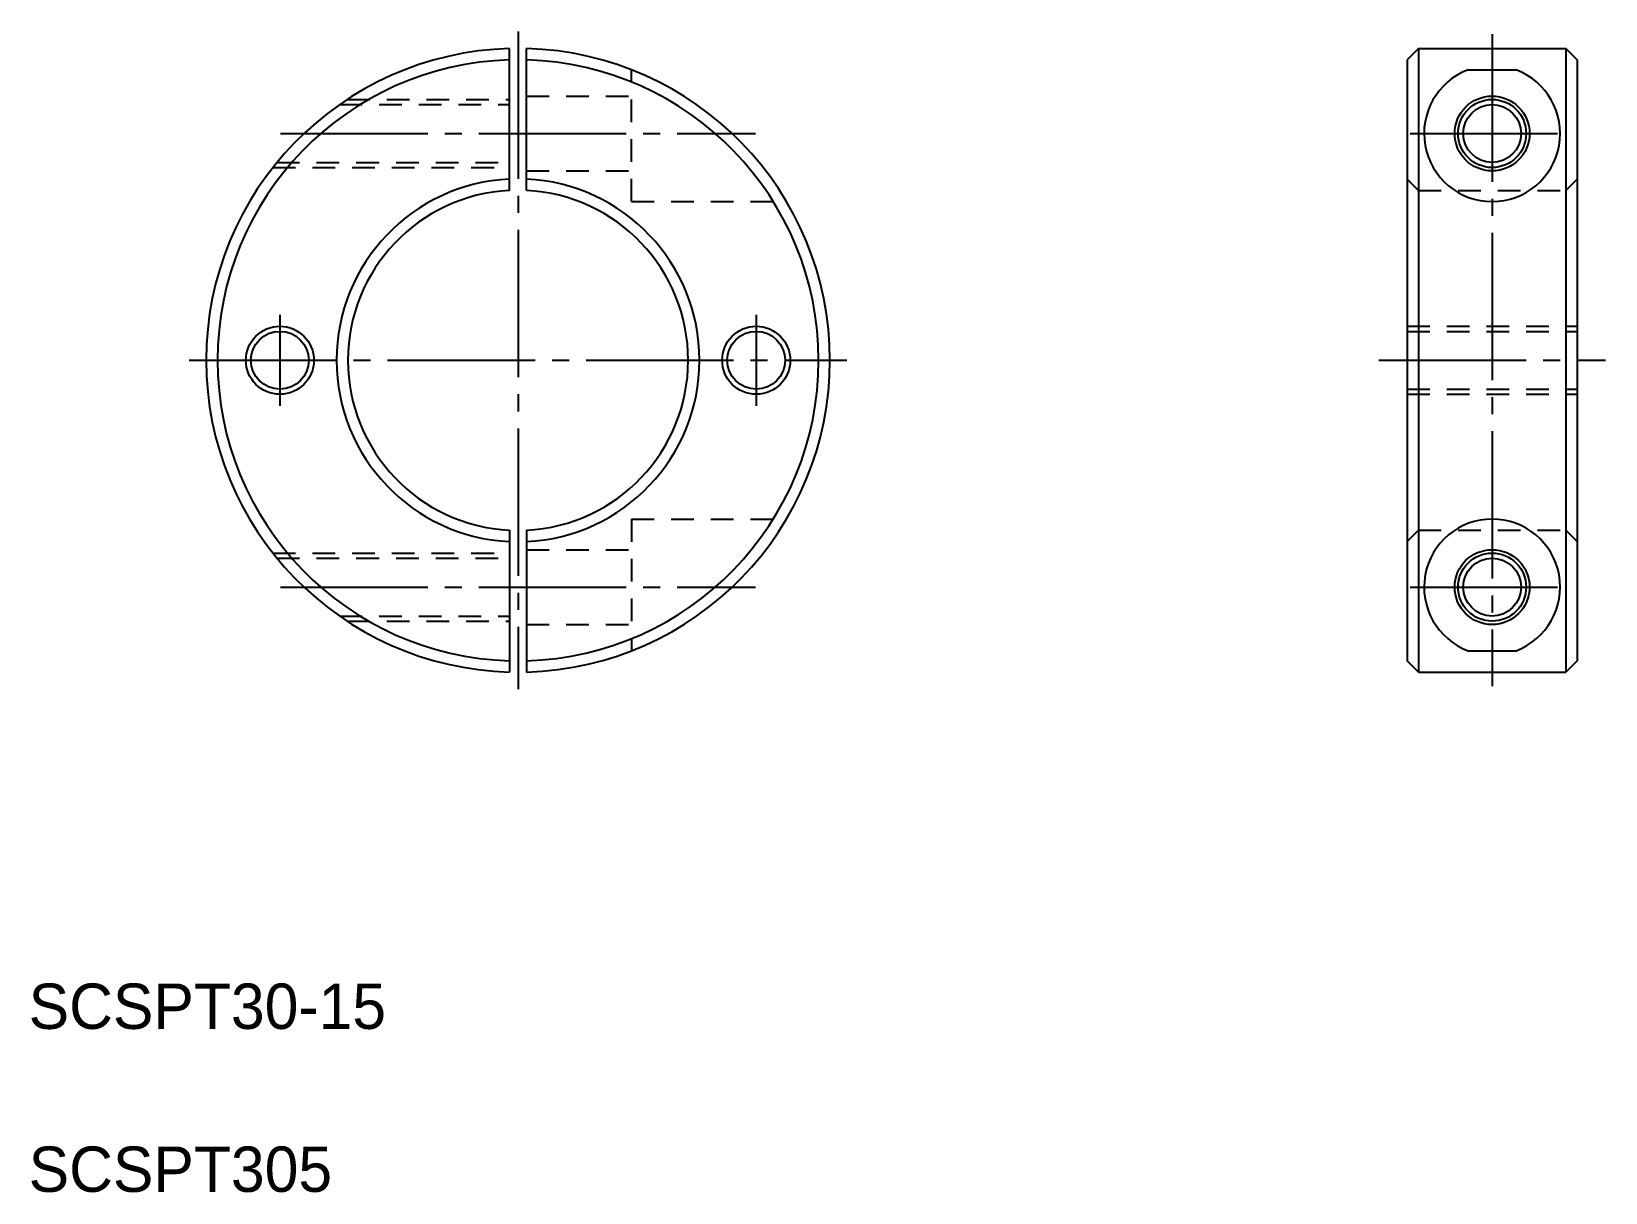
# Model space of a CAD drawing. Extents: x 78 to 217, y 156 to 258.
import ezdxf

# ---------------------------------------------------------------- set-up
doc = ezdxf.new("R2010")
doc.units = 0
doc.linetypes.add('CENTER', pattern=[17.5, 13, -1.5, 1.5, -1.5])
doc.linetypes.add('DASHED', pattern=[3.5, 2, -1.5])
doc.layers.get('0').update_dxf_attribs({"linetype": 'CONTINUOUS'})
doc.layers.add('CENTER', color=1, linetype='CENTER')

msp = doc.modelspace()

# ---------------------------------------------------------------- linework, layer by layer
at = {"color": 7, "linetype": 'CONTINUOUS'}
for p, q in [((120.46, 244.13), (120.46, 256.64)), ((121.96, 244.13), (121.96, 256.64)), ((200.6, 256.65), (199.6, 255.65)), ((199.6, 255.65), (199.6, 202.65)), ((200.6, 256.65), (200.6, 201.65)), ((200.6, 256.65), (213.6, 256.65)), ((213.6, 256.65), (213.6, 201.65)), ((214.6, 255.65), (213.6, 256.65)), ((214.6, 255.65), (214.6, 202.65)), ((204.99, 254.76), (209.21, 254.76)), ((120.46, 214.17), (120.46, 201.66)), ((121.96, 214.17), (121.96, 201.66)), ((200.6, 201.65), (199.6, 202.65)), ((204.99, 203.53), (209.21, 203.53)), ((214.6, 202.65), (213.6, 201.65)), ((200.6, 201.65), (213.6, 201.65))]:
    msp.add_line(p, q, dxfattribs=at)
at = {"color": 3, "linetype": 'DASHED'}
for p, q in [((131.21, 243.15), (131.21, 254.76)), ((105.47, 251.7), (120.46, 251.7)), ((106.13, 252.15), (120.46, 252.15)), ((121.96, 252.45), (131.21, 252.45)), ((99.59, 246.15), (120.46, 246.15)), ((99.95, 246.6), (120.46, 246.6)), ((121.96, 245.85), (131.21, 245.85)), ((199.6, 245.13), (200.6, 244.13)), ((213.6, 244.13), (214.6, 245.13)), ((131.21, 243.15), (144.87, 243.15)), ((200.6, 244.13), (213.6, 244.13)), ((199.6, 232.15), (214.6, 232.15)), ((199.6, 231.7), (214.6, 231.7)), ((199.6, 226.6), (214.6, 226.6)), ((199.6, 226.15), (214.6, 226.15)), ((131.21, 215.15), (131.21, 203.53)), ((131.21, 215.15), (144.87, 215.15)), ((199.6, 213.17), (200.6, 214.17)), ((200.6, 214.17), (213.6, 214.17)), ((213.6, 214.17), (214.6, 213.17)), ((121.96, 212.45), (131.21, 212.45)), ((99.59, 212.15), (120.46, 212.15)), ((99.95, 211.7), (120.46, 211.7)), ((105.47, 206.6), (120.46, 206.6)), ((106.13, 206.15), (120.46, 206.15)), ((121.96, 205.85), (131.21, 205.85))]:
    msp.add_line(p, q, dxfattribs=at)
for p, q in [((214.6, 242.4), (214.6, 242.4)), ((214.6, 229.15), (214.6, 229.15))]:
    msp.add_line(p, q)
at = {"color": 7, "linetype": 'CONTINUOUS'}
for centre in [(207.1, 249.15), (207.1, 209.15)]:
    msp.add_circle(centre, 3.3, dxfattribs=at)
at = {"color": 3, "linetype": 'CONTINUOUS'}
for centre in [(207.1, 249.15), (207.1, 209.15)]:
    msp.add_circle(centre, 3, dxfattribs=at)
for centre, radius in [((207.1, 249.15), 2.55), ((100.21, 229.15), 3), ((142.21, 229.15), 3), ((100.21, 229.15), 2.55), ((142.21, 229.15), 2.55), ((207.1, 209.15), 2.55)]:
    msp.add_circle(centre, radius)
at = {"color": 7, "linetype": 'CONTINUOUS'}
for centre, radius, start, end in [((121.21, 229.15), 27.5, 91.5628, 268.4372), ((121.21, 229.15), 26.5, 91.6218, 268.3782), ((121.21, 229.15), 27.5, 271.5628, 88.4372), ((121.21, 229.15), 26.5, 271.6218, 88.3782), ((207.1, 249.15), 6, 110.5723, 69.4277), ((121.21, 229.15), 16, 92.6867, 267.3133), ((121.21, 229.15), 16, 272.6867, 87.3133), ((121.21, 229.15), 15, 92.866, 267.134), ((121.21, 229.15), 15, 272.866, 87.134), ((207.1, 209.15), 6, 290.5723, 249.4277)]:
    msp.add_arc(centre, radius, start, end, dxfattribs=at)
at = {"layer": 'CENTER', "color": 1, "linetype": 'CENTER'}
for p, q in [((121.21, 258.15), (121.21, 200.15)), ((207.1, 257.9), (207.1, 200.4)), ((100.25, 249.15), (142.16, 249.15)), ((199.86, 249.15), (214.18, 249.15)), ((100.21, 233.17), (100.21, 225.13)), ((142.21, 233.17), (142.21, 225.13)), ((92.21, 229.15), (150.21, 229.15)), ((197.1, 229.15), (217.1, 229.15)), ((100.25, 209.15), (142.16, 209.15)), ((199.86, 209.15), (214.18, 209.15))]:
    msp.add_line(p, q, dxfattribs=at)

# ---------------------------------------------------------------- texts
for s, p in [('SCSPT30-15', (78.06, 170.19)), ('SCSPT305', (78.06, 155.82))]:
    msp.add_text(s, height=4).set_placement(p)

doc.saveas('drawing.dxf')
